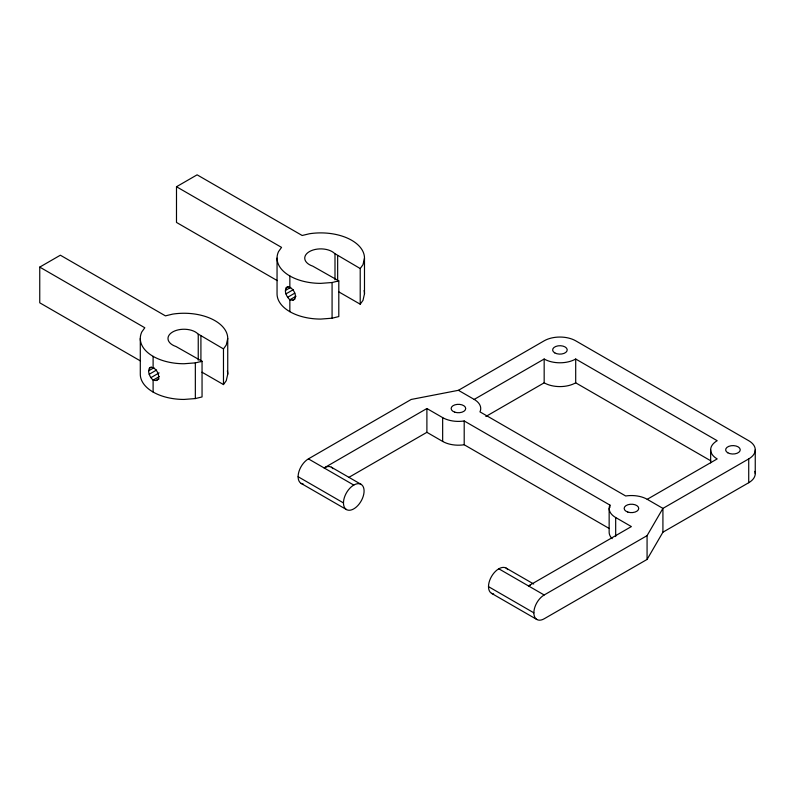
<?xml version="1.0" encoding="UTF-8"?>
<svg xmlns="http://www.w3.org/2000/svg" width="795" height="795" viewBox="0 0 795 795"><rect width="100%" height="100%" fill="white"/><g stroke="black" fill="none" stroke-linecap="round" stroke-linejoin="round"><path stroke-width="1.19" d="M201.99 372.199L223.475 384.571L226.247 380.726L227.738 374.197L227.738 338.501A43.725 25.241 0 0 0 172.704 314.114L165.42 315.863L60.36 255.205L39.75 267.1L39.75 302.806L140.516 360.98M140.298 338.501L140.298 374.197A43.725 25.241 0 0 0 184.023 399.438L195.341 398.573L202.049 396.934L202.049 361.278L176.003 346.511A16.029 9.252 0 0 1 172.684 331.952A16.029 9.252 0 0 1 197.905 333.87L223.475 348.906L223.475 384.571M153.107 392.044L153.107 380.149C149.937 377.297 146.807 371.384 149.947 367.608L150.871 367.36C158.066 367.071 163.055 382.892 153.107 380.149L159.288 376.572M338.73 291.835L360.215 304.197L362.997 300.361L364.488 293.822L364.488 258.127A43.725 25.241 0 0 0 309.454 233.75L302.16 235.489L197.11 174.83L176.5 186.736L176.49 222.431L277.266 280.615M195.341 398.573L195.341 362.878L202.049 361.278M198.243 360.165L198.243 334.347M200.916 361.735L200.916 335.887M277.048 258.127L277.048 293.822A43.725 25.241 0 0 0 320.763 319.073L332.081 318.209L338.799 316.559L338.799 280.903L312.753 266.146A16.029 9.252 0 0 1 309.434 251.588A16.029 9.252 0 0 1 334.645 253.506L360.215 268.541L360.215 304.197M289.847 311.68L289.847 299.775C286.677 296.933 283.557 291.02 286.687 287.243L287.611 286.995C294.816 286.697 299.795 302.527 289.847 299.775L296.038 296.207M332.081 318.209L332.081 282.513L338.799 280.903M334.993 279.8L334.993 253.973M337.656 281.37L337.656 255.513M227.738 338.501L226.257 345.03L223.475 348.906M364.488 258.127L362.997 264.665L360.215 268.541M754.912 471.375A22.3 12.869 0 0 1 748.721 482.714L662.921 532.193L647.07 559.442L544.168 618.788A14.578 8.417 -60 0 1 533.862 612.836A14.578 8.417 -60 0 1 544.168 594.988L647.07 535.641L662.921 508.393L748.721 458.914A22.3 12.869 0 0 0 748.721 440.708L575.699 340.816A22.3 12.869 0 0 0 544.168 340.816L458.427 390.315L411.194 399.458L308.41 458.874A14.578 8.417 -60 0 0 298.463 473.442A14.578 8.417 -60 0 0 303.263 484.056M285.971 287.939L288.078 286.727M149.231 368.304L151.328 367.091M285.375 290.463L290.682 287.392M148.635 370.828L153.942 367.767M285.971 293.882L293.325 289.638M149.231 374.256L156.585 370.013M287.611 297.3L294.826 293.126M150.871 377.665L159.109 372.905M292.769 300.272L294.826 299.079M156.019 380.636L159.109 378.857M615.678 536.555L615.678 517.525A22.3 12.869 0 0 1 609.914 505.083L464.201 420.962A22.3 12.869 0 0 1 442.656 417.623L426.895 408.521L324.112 467.937L326.715 466.764A14.578 8.417 -60 0 1 332.976 468.702M474.188 399.418L544.168 359.022A22.3 12.869 0 0 0 575.699 359.022L717.189 440.708A22.3 12.869 0 0 0 717.189 458.914L647.209 499.31A22.3 12.869 0 0 0 625.675 495.981L479.961 411.86A22.3 12.869 0 0 0 474.188 399.418L458.427 390.315M348.687 477.477L426.895 432.321L442.656 441.424A22.3 12.869 0 0 0 464.201 444.753L608.841 528.268M485.854 416.491L544.168 382.822A22.3 12.869 0 0 0 575.699 382.822L710.75 460.792M530.295 585.19L528.466 585.925L631.379 526.578L615.678 517.525M332.081 282.513L320.763 283.368A43.725 25.241 0 0 1 278.538 251.598L281.549 247.384L176.5 186.736M195.341 362.878L184.023 363.742A43.725 25.241 0 0 1 141.788 331.962L144.809 327.759L39.75 267.1M331.336 467.182L361.069 484.344A14.578 8.417 -60 0 1 356.448 506.922A14.578 8.417 -60 0 1 343.828 499.628A14.578 8.417 -60 0 1 361.069 484.344M506.087 568.077L533.693 584.007M308.41 458.874L353.775 485.069M498.803 568.793L544.168 594.988M298.105 476.722L343.47 502.917M488.498 586.64L533.862 612.836M301.126 483.39L346.491 509.585M491.519 593.318L536.883 619.504M647.209 499.31L662.921 508.393L662.921 532.193M755.25 449.811L755.25 473.611M748.721 458.914L748.721 482.714M710.65 449.811L710.65 462.899M647.07 535.641L647.07 559.442M609.914 505.083L609.914 507.468M609.149 508.412L609.149 532.213A22.3 12.869 0 0 0 612.14 538.652M575.699 359.022L575.699 382.822M544.168 359.022L544.168 382.822M464.201 420.962L464.201 444.753M442.656 417.623L442.656 441.424M426.895 408.521L426.895 432.321M289.847 275.974L289.847 287.879M153.107 356.349L153.107 368.244M227.37 370.897A43.725 25.241 0 0 1 227.738 374.197M364.11 290.533A43.725 25.241 0 0 1 364.488 293.822M493.645 593.974A14.578 8.417 -60 0 1 491.519 576.484A14.578 8.417 -60 0 1 507.727 569.588M454.78 412.168A7.284 4.204 0 0 0 465.711 408.521A7.284 4.204 0 0 0 454.78 404.884A7.284 4.204 0 0 0 454.78 412.168M554.781 352.891A7.284 4.204 0 0 0 566.964 351.012A7.284 4.204 0 0 0 558.04 345.855A7.284 4.204 0 0 0 554.781 352.891M727.803 452.792A7.284 4.204 0 0 0 739.986 450.904A7.284 4.204 0 0 0 731.062 445.747A7.284 4.204 0 0 0 727.803 452.792M627.802 512.059A7.284 4.204 0 0 0 638.733 508.412A7.284 4.204 0 0 0 627.802 504.775A7.284 4.204 0 0 0 627.802 512.059"/></g></svg>
